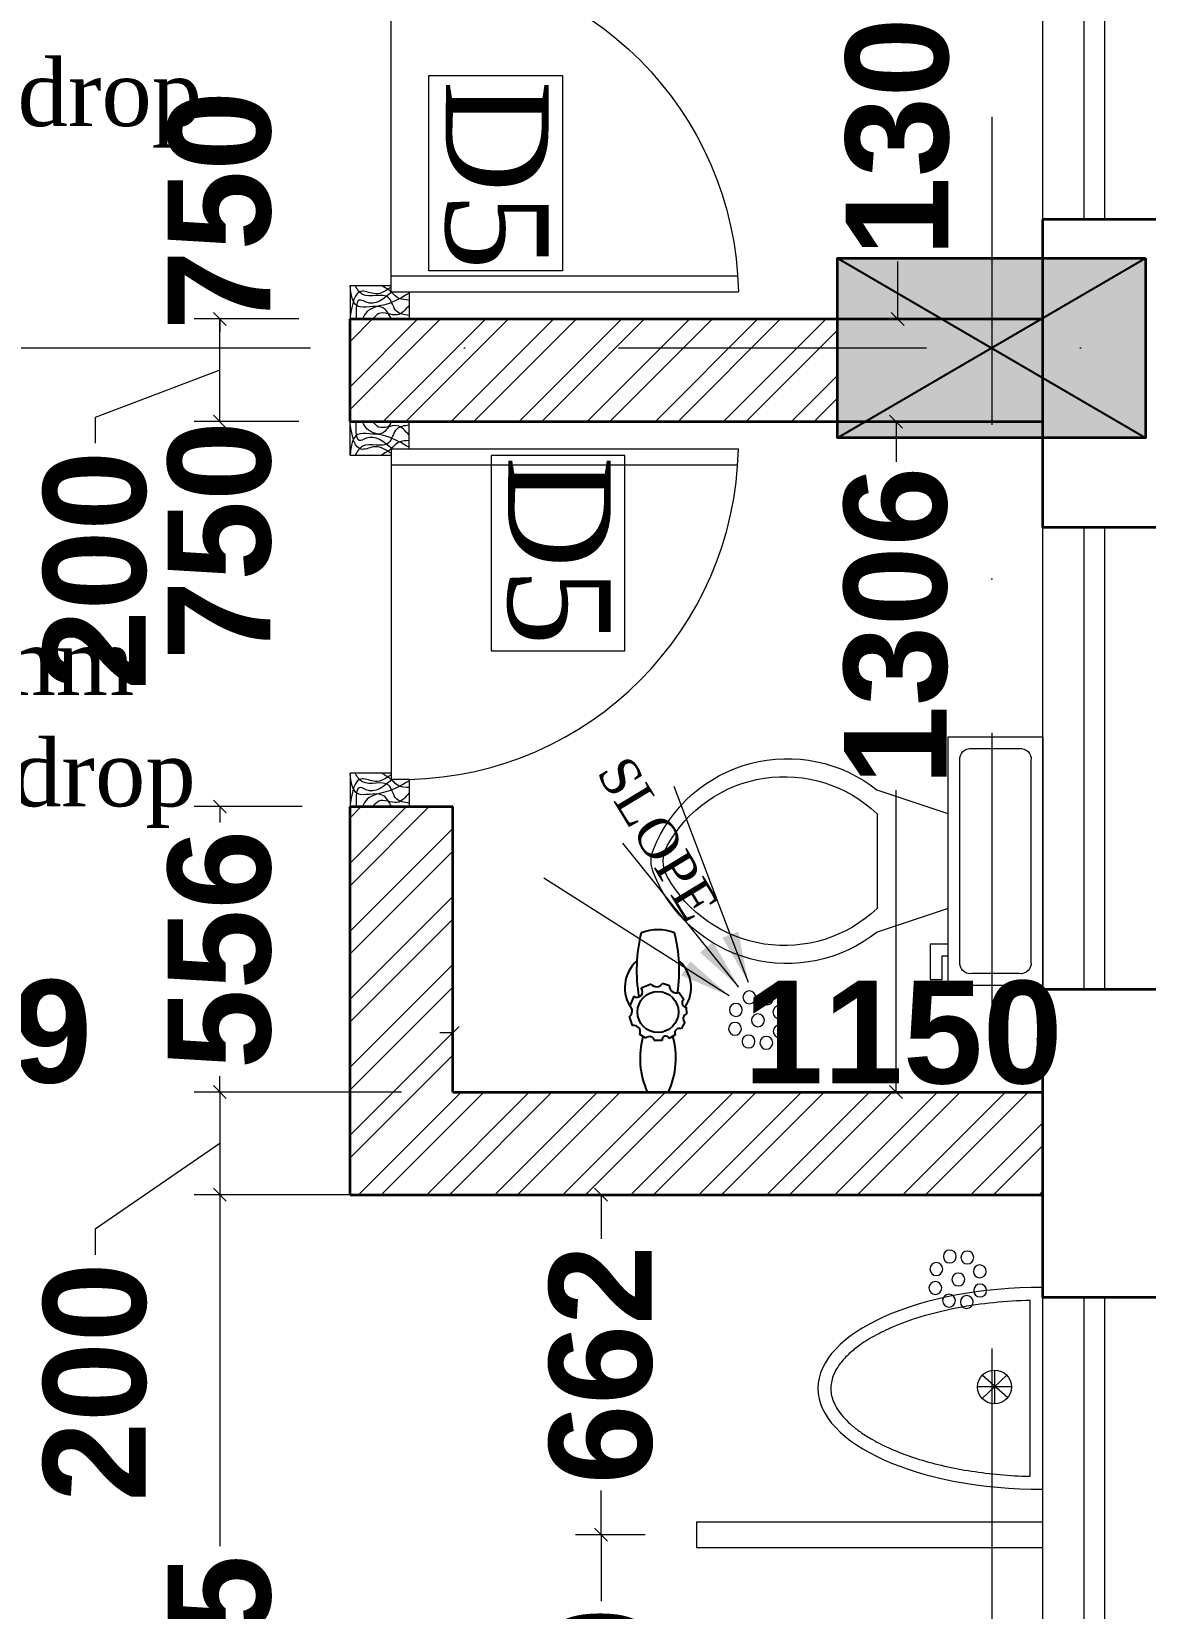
# Model space of a CAD drawing. Header units: millimetres. Extents: x -3092155 to 4513934, y -12317808 to 1850003.
# Drawn here: x -378206 to -376035, y -5679607 to -5676535 of the extents above; entities that cross this region are included whole.
import ezdxf

# ---------------------------------------------------------------- set-up
doc = ezdxf.new("R2010")
doc.units = ezdxf.units.MM
doc.header["$LTSCALE"] = 2
doc.header["$MEASUREMENT"] = 0
doc.header["$PDMODE"] = 34
doc.header["$PDSIZE"] = 500
doc.linetypes.add('DASHDOT', pattern=[1, 0.5, -0.25, 0, -0.25])
for name, color, linetype, lineweight in [('AREA AA', 162, 'Continuous', 20), ('coloumn', 10, 'Continuous', 35), ('D DIM', 250, 'Continuous', 9), ('D5', 10, 'Continuous', 5), ('DOOR', 27, 'Continuous', 5), ('FIXTURE', 252, 'Continuous', 0), ('glass', 5, 'Continuous', 15), ('GRID', 251, 'DASHDOT', 5), ('hatch toilet', 42, 'Continuous', 9), ('SILL', 74, 'Continuous', 9), ('tap', 97, 'Continuous', 25), ('taxe', 7, 'Continuous', 9), ('toi.dim.', 214, 'Continuous', 9), ('WAll', 250, 'Continuous', 35)]:
    doc.layers.add(name, color=color, linetype=linetype, lineweight=lineweight)
doc.layers.add('partation wall', color=7, linetype='Continuous', lineweight=20, true_color=0x525023)
doc.styles.add('INNER DIM', font='ARIALNB.TTF', dxfattribs={"height": 250})
doc.styles.add('int dim', font='arialbd.ttf', dxfattribs={"height": 200})
doc.styles.get("Standard").update_dxf_attribs({"font": 'times.ttf', "height": 500})
doc.dimstyles.new('INNER DIM', dxfattribs={"dimscale": 0, "dimtxt": 250, "dimasz": 100, "dimexe": 50, "dimexo": 50, "dimgap": 50, "dimtad": 0, "dimdec": 0, "dimzin": 0, "dimdsep": 46, "dimtxsty": 'INNER DIM', "dimblk": 'ARCHTICK', "dimcen": 100, "dimdle": 50, "dimclrd": 256, "dimclre": 256, "dimclrt": 256, "dimadec": 0, "dimazin": 0, "dimtfac": 1, "dimtdec": 0, "dimtix": 1, "dimtmove": 2, "dimatfit": 3, "dimfxl": 50, "dimfxlon": 1, "dimtolj": 1, "dimtzin": 0, "dimlwd": -1, "dimlwe": -1, "dimarcsym": 1})
doc.dimstyles.new('toilet detail', dxfattribs={"dimtxt": 150, "dimasz": 25, "dimexe": 50, "dimexo": 100, "dimgap": 25, "dimtad": 0, "dimdec": 0, "dimzin": 3, "dimdsep": 46, "dimtxsty": 'int dim', "dimblk": 'OBLIQUE', "dimcen": 90, "dimclrd": 214, "dimclre": 214, "dimclrt": 256, "dimadec": 0, "dimazin": 0, "dimtfac": 1, "dimtdec": 0, "dimtofl": 0, "dimtmove": 1, "dimatfit": 3, "dimfxl": 1, "dimfrac": 1, "dimtolj": 1, "dimtzin": 0, "dimlwd": -1, "dimlwe": -1, "dimarcsym": 1})
pattern_1 = [(45, (99708.4986089468, 251064.3812223776), (-66.29126073623883, 66.29126073623884), []), (45, (99752.6927826968, 251064.3812223776), (-66.29126073623883, 66.29126073623884), [])]

# ---------------------------------------------------------------- blocks, each defined once
blk = doc.blocks.new('_ArchTick')
at = {"color": 0, "linetype": 'ByBlock', "const_width": 0.15}
blk.add_lwpolyline([(-0.5, -0.5), (0.5, 0.5)], dxfattribs=at)
blk = doc.blocks.new('*D730')
at = {"layer": 'D DIM', "ltscale": 100, "transparency": 16777216}
for p, q in [((-438689.0668657003, 360.6453613601625), (-438689.0668657003, 460.6453613601625)), ((998.7644366729072, 360.6453613601623), (998.7644366729072, 460.6453613601623)), ((1048.764436672907, 410.6453613601623), (-438739.0668657003, 410.6453613601623))]:
    blk.add_line(p, q, dxfattribs=at)
at = {"layer": 'Defpoints', "color": 0, "lineweight": 50, "ltscale": 100, "transparency": 16777216}
for p in [(-438689.0668657003, 410.6453613601623), (998.7644366729072, -0.0061451550573111), (-438689.0668657006, -5723126.232655427)]:
    blk.add_point(p, dxfattribs=at)
at = {"layer": 'D DIM', "ltscale": 100, "transparency": 16777216, "xscale": 100, "yscale": 100, "zscale": 100, "rotation": 180}
blk.add_blockref('_ArchTick', (-438689.0668657003, 410.6453613601623), dxfattribs=at)
at = {"layer": 'D DIM', "ltscale": 100, "transparency": 16777216, "xscale": 100, "yscale": 100, "zscale": 100}
blk.add_blockref('_ArchTick', (998.7644366729072, 410.6453613601623), dxfattribs=at)
at = {"layer": 'D DIM', "ltscale": 100, "transparency": 16777216, "insert": (1326.455259555951, 835.181085795164), "char_height": 250, "attachment_point": 5, "style": 'INNER DIM'}
blk.add_mtext('\\A1;439688', dxfattribs=at)
blk = doc.blocks.new('F.F')
at = {"layer": 'coloumn', "ltscale": 100}
blk.add_hatch(color=256, dxfattribs=at).paths.add_polyline_path([(-148655.3253942817, -5830306.199521942), (-148655.3253942817, -5830656.199521942), (-149255.3253942816, -5830656.199521942), (-149255.3253942816, -5830306.199521942)])
at = {"layer": 'coloumn', "lineweight": 25, "ltscale": 100}
for p, q in [((-149255.3253942816, -5830656.199521942), (-148655.3253942817, -5830306.199521942)), ((-149255.3253942816, -5830306.199521942), (-148655.3253942817, -5830656.199521942))]:
    blk.add_line(p, q, dxfattribs=at)
at = {"layer": 'coloumn', "ltscale": 100}
blk.add_lwpolyline([(-148655.3253942817, -5830306.199521942), (-148655.3253942817, -5830656.199521942), (-149255.3253942816, -5830656.199521942), (-149255.3253942816, -5830306.199521942)], close=True, dxfattribs=at)
blk = doc.blocks.new('14')
at = {"layer": 'FIXTURE', "ltscale": 15000}
for centre in [(-56.98899096832612, 27.93758214637637), (-38.20844072954995, 36.0154674127698), (-20.2151071971748, 27.0380796417594), (-64.68213853077668, 9.495943598449239), (-38.12322247237899, 9.495943598449236), (-12.13889834866859, 9.495943598449236), (-56.95706919417716, -7.848507821559906), (-38.20844072954996, -15.28902206820631), (-18.61901848972775, -8.359989639371632)]:
    blk.add_circle(centre, 6.965944811660197, dxfattribs=at)
blk = doc.blocks.new('Toilet - top')
for p, q in [((9.750000020786107, -4.499999875283331), (9.750000020786107, -1.499999958427777)), ((-4.874999573884722, -6.374999823318057), (-3.374999615456943, -6.374999823318057)), ((-4.874999573884722, -7.124999802531942), (-4.874999573884722, -6.374999823318057)), ((-3.374999615456943, -6.374999823318057), (-3.374999615456943, -5.999999833711112)), ((-2.624999636243054, -5.999999833711112), (-2.624999636243054, -7.124999802531942)), ((-0.3749996986013899, -5.999999833711112), (-1.874999657029167, -10.49999970899444)), ((5.625000135109722, -5.999999833711112), (7.125000093537498, -10.49999970899444)), ((-2.624999636243054, -7.124999802531942), (-4.874999573884722, -7.124999802531942)), ((5.625000135109722, -10.49999970899444), (-0.3749996986013899, -10.49999970899444))]:
    blk.add_line(p, q)
blk.add_lwpolyline([(10.5, -5.999999833711112), (10.5, 0), (-5.249999563491668, 0), (-5.249999563491668, -5.999999833711112)], close=True)
for points in [[(9.00000004157222, -0.7499999792138891), (-3.74999960506389, -0.7499999792138891)], [(-4.499999584277778, -1.499999958427777), (-4.499999584277778, -4.499999875283331)], [(-3.74999960506389, -5.249999854497221), (9.00000004157222, -5.249999854497221)]]:
    blk.add_lwpolyline(points)
for centre, radius, start, end in [((-3.843749602465627, -1.406249961026039), 0.6629126066274994, 81.86989999999999, 188.1301), ((9.093750038973957, -1.406249961026039), 0.6629126066274994, 351.8699, 98.13009999999998), ((-3.843749602465627, -4.593749872685068), 0.6629126066274994, 171.869898, 278.1301), ((9.093750038973957, -4.593749872685068), 0.6629126066274994, 261.8699, 8.130099999999992), ((5.264671971487866, -16.1853708193428), 9.126764785180747, 141.4691096810948, 248.2605552621038), ((5.774968316447487, -16.3630565146643), 8.496884113945722, 136.3677254423718, 240.9979693939525), ((-0.0146246611728551, -16.18535307943234), 9.126775425236774, 291.7392742039648, 38.53070636800451), ((-0.5249176984752985, -16.36303902073235), 8.496889430624533, 299.0017969815357, 43.63209216694732), ((2.625015013218892, -22.04524776254743), 2, 240.9979693939525, 299.0017969815356), ((2.625015773947752, -22.80526443344873), 2, 248.2605552621038, 291.7392742039647)]:
    blk.add_arc(centre, radius, start, end)
blk = doc.blocks.new('uri')
at = {"layer": 'FIXTURE', "ltscale": 100}
for p, q in [((1256512.1307927, -5187048.670860922), (1256512.1307927, -5186705.829088659)), ((1256537.1307927, -5187074), (1256537.1307927, -5186680.5)), ((1256466.924981308, -5186851.771267757), (1256419.075018691, -5186897.228732243)), ((1256419.371995392, -5186851.462695507), (1256468.819999245, -5186895.050611645)), ((1256443, -5186841.5), (1256443, -5186907.5)), ((1256476, -5186874.5), (1256410, -5186874.5))]:
    blk.add_line(p, q, dxfattribs=at)
blk.add_circle((1256443, -5186874.5), 33, dxfattribs=at)
blk.add_ellipse((1256537.1307927, -5186877.25), major_axis=(438.1307926999871, 0), ratio=0.4490668158417386, start_param=1.570796326794896, end_param=4.712388980384689, dxfattribs=at)
blk.add_open_spline([(1256512.1307927, -5186705.829088659), (1256509.462153101, -5186705.899346447), (1256506.795076935, -5186705.980872679), (1256479.975900858, -5186706.914725764), (1256455.991932373, -5186708.681622096), (1256409.102708646, -5186714.005878061), (1256386.198023041, -5186717.563336078), (1256342.181324756, -5186726.341856135), (1256321.069873163, -5186731.563185358), (1256281.31122138, -5186743.471866334), (1256262.664729696, -5186750.159842574), (1256232.260891801, -5186763.09801419), (1256219.894129505, -5186769.112861536), (1256197.266261198, -5186781.679519107), (1256187.006121485, -5186788.231664661), (1256170.375013156, -5186800.477788843), (1256163.638129791, -5186806.12196245), (1256151.798513819, -5186817.463990069), (1256146.696875699, -5186823.160748863), (1256138.854606354, -5186833.473922943), (1256135.858309531, -5186838.1068847), (1256130.920994688, -5186847.224871634), (1256128.979053686, -5186851.708605828), (1256126.054501476, -5186860.516795905), (1256125.06976132, -5186864.841208931), (1256123.972146006, -5186873.405928587), (1256123.857725476, -5186877.648505372), (1256124.485584546, -5186886.179589845), (1256125.228819802, -5186890.470789989), (1256127.64288249, -5186899.199593076), (1256129.31593739, -5186903.637769016), (1256133.691382044, -5186912.675002077), (1256136.395070397, -5186917.272925477), (1256142.904475662, -5186926.57059756), (1256146.710279436, -5186931.269125482), (1256155.447312883, -5186940.676396798), (1256160.378143055, -5186945.384476802), (1256171.346839866, -5186954.716451919), (1256177.384308736, -5186959.340124576), (1256190.519562772, -5186968.418661296), (1256197.617081094, -5186972.873509474), (1256216.507194617, -5186983.653492039), (1256228.90347408, -5186989.831669117), (1256255.640543949, -5187001.46181963), (1256269.980843563, -5187006.914166129), (1256300.309873899, -5187016.946060051), (1256316.2983538, -5187021.525842434), (1256349.602049261, -5187029.700617626), (1256366.917082601, -5187033.29573578), (1256402.532542011, -5187039.418544433), (1256420.83279631, -5187041.94629586), (1256458.062845089, -5187045.878456199), (1256476.992462889, -5187047.282891889), (1256501.404067447, -5187048.342714779), (1256506.764269349, -5187048.529536768), (1256512.1307927, -5187048.670860922)], degree=3, knots=[1.629393126829684, 1.629393126829684, 1.629393126829684, 1.629393126829684, 1.648180838332605, 1.648180838332605, 1.818462084621, 1.818462084621, 1.988743330909393, 1.988743330909393, 2.159024577197786, 2.159024577197786, 2.329305823486181, 2.329305823486181, 2.461628538329683, 2.461628538329683, 2.593951253173184, 2.593951253173184, 2.703241405611338, 2.703241405611338, 2.812531558049494, 2.812531558049494, 2.903056276689524, 2.903056276689524, 2.993580995329555, 2.993580995329555, 3.084105713969587, 3.084105713969587, 3.174630432609618, 3.174630432609618, 3.26515515124965, 3.26515515124965, 3.355679869889681, 3.355679869889681, 3.446204588529713, 3.446204588529713, 3.536729307169743, 3.536729307169743, 3.627254025809773, 3.627254025809773, 3.717778744449806, 3.717778744449806, 3.808303463089838, 3.808303463089838, 3.942921364457892, 3.942921364457892, 4.077539265825948, 4.077539265825948, 4.212157167194007, 4.212157167194007, 4.34677506856206, 4.34677506856206, 4.481392969930118, 4.481392969930118, 4.616010871298175, 4.616010871298175, 4.653792164885234, 4.653792164885234, 4.653792164885234, 4.653792164885234], dxfattribs=at)
blk = doc.blocks.new('_Oblique')
at = {"color": 0, "linetype": 'ByBlock', "lineweight": -2}
blk.add_line((-0.5, -0.5), (0.5, 0.5), dxfattribs=at)
blk = doc.blocks.new('*D1107')
at = {"layer": 'Defpoints', "color": 0, "lineweight": 50, "ltscale": 100, "transparency": 16777216}
for p in [(-1459065.277486599, -5390764.478164479), (-1458811.627130239, -5390764.478164479), (-1458368.519192472, -5393589.476752537)]:
    blk.add_point(p, dxfattribs=at)
at = {"layer": 'toi.dim.', "color": 214, "ltscale": 100, "transparency": 16777216}
for p, q in [((-1458911.627130238, -5390764.478164479), (-1459115.2774866, -5390764.478164479)), ((-1459065.277486599, -5390764.478164479), (-1459065.277486599, -5391449.392516011)), ((-1459065.277486599, -5393589.476752537), (-1459065.277486599, -5392105.531670172)), ((-1458468.519192472, -5393589.476752537), (-1459115.2774866, -5393589.476752537))]:
    blk.add_line(p, q, dxfattribs=at)
at = {"layer": 'toi.dim.', "color": 214, "ltscale": 100, "transparency": 16777216, "xscale": 25, "yscale": 25, "zscale": 25}
for p, rotation in [((-1459065.277486599, -5390764.478164479), 90), ((-1459065.277486599, -5393589.476752537), 270)]:
    blk.add_blockref('_Oblique', p, dxfattribs=dict(at, rotation=rotation))
at = {"layer": 'toi.dim.', "ltscale": 100, "transparency": 16777216, "insert": (-1459065.277486599, -5391777.462093092), "char_height": 200, "attachment_point": 5, "rotation": 90, "style": 'int dim'}
blk.add_mtext('\\A1;2825', dxfattribs=at)
blk = doc.blocks.new('*D1108')
at = {"layer": 'Defpoints', "color": 0, "lineweight": 50, "ltscale": 100, "transparency": 16777216}
for p in [(-1459065.277486599, -5390008.198040081), (-1458805.087592985, -5390008.198040081), (-1458611.627130239, -5390564.478164479)]:
    blk.add_point(p, dxfattribs=at)
at = {"layer": 'toi.dim.', "color": 214, "ltscale": 100, "transparency": 16777216}
for p, q in [((-1458905.087592984, -5390008.198040081), (-1459115.2774866, -5390008.198040081)), ((-1459065.277486599, -5390008.198040081), (-1459065.277486599, -5390039.441785772)), ((-1459065.277486599, -5390564.478164479), (-1459065.277486599, -5390533.234418787)), ((-1458711.627130239, -5390564.478164479), (-1459115.2774866, -5390564.478164479))]:
    blk.add_line(p, q, dxfattribs=at)
at = {"layer": 'toi.dim.', "color": 214, "ltscale": 100, "transparency": 16777216, "xscale": 25, "yscale": 25, "zscale": 25}
for p, rotation in [((-1459065.277486599, -5390008.198040081), 90), ((-1459065.277486599, -5390564.478164479), 270)]:
    blk.add_blockref('_Oblique', p, dxfattribs=dict(at, rotation=rotation))
at = {"layer": 'toi.dim.', "ltscale": 100, "transparency": 16777216, "insert": (-1459065.277486599, -5390286.338102278), "char_height": 200, "attachment_point": 5, "rotation": 90, "style": 'int dim'}
blk.add_mtext('\\A1;556', dxfattribs=at)
blk = doc.blocks.new('*D1109')
at = {"layer": 'Defpoints', "color": 0, "lineweight": 50, "ltscale": 100, "transparency": 16777216}
for p in [(-1459065.277486599, -5389258.228051621), (-1458811.627130239, -5389258.228051621), (-1458805.087592985, -5390008.198040081)]:
    blk.add_point(p, dxfattribs=at)
at = {"layer": 'toi.dim.', "color": 214, "ltscale": 100, "transparency": 16777216}
for p, q in [((-1459065.277486599, -5389258.228051621), (-1459065.277486599, -5389233.228051621)), ((-1458911.627130238, -5389258.228051621), (-1459115.2774866, -5389258.228051621)), ((-1458905.087592984, -5390008.198040081), (-1459115.2774866, -5390008.198040081)), ((-1459065.277486599, -5390008.198040081), (-1459065.277486599, -5390033.19804008))]:
    blk.add_line(p, q, dxfattribs=at)
at = {"layer": 'toi.dim.', "color": 214, "ltscale": 100, "transparency": 16777216, "xscale": 25, "yscale": 25, "zscale": 25}
for p, rotation in [((-1459065.277486599, -5389258.228051621), 270), ((-1459065.277486599, -5390008.198040081), 90)]:
    blk.add_blockref('_Oblique', p, dxfattribs=dict(at, rotation=rotation))
at = {"layer": 'toi.dim.', "ltscale": 100, "transparency": 16777216, "insert": (-1459065.277486599, -5389490.21230867), "char_height": 200, "attachment_point": 5, "rotation": 90, "style": 'int dim'}
blk.add_mtext('\\A1;750', dxfattribs=at)
blk = doc.blocks.new('*D1110')
at = {"layer": 'Defpoints', "color": 0, "lineweight": 50, "ltscale": 100, "transparency": 16777216}
for p in [(-1459065.277486599, -5389058.228051623), (-1458811.627130239, -5389058.228051623), (-1458811.627130239, -5389258.228051621)]:
    blk.add_point(p, dxfattribs=at)
at = {"layer": 'toi.dim.', "color": 214, "ltscale": 100, "transparency": 16777216}
for p, q in [((-1458911.627130238, -5389058.228051623), (-1459115.2774866, -5389058.228051623)), ((-1459065.277486599, -5389258.228051621), (-1459065.277486599, -5389058.228051623)), ((-1459065.277486599, -5389158.228051621), (-1459308.230021695, -5389250.372722727)), ((-1459308.230021695, -5389250.372722727), (-1459308.230021695, -5389300.372722728)), ((-1458911.627130238, -5389258.228051621), (-1459115.2774866, -5389258.228051621))]:
    blk.add_line(p, q, dxfattribs=at)
at = {"layer": 'toi.dim.', "color": 214, "ltscale": 100, "transparency": 16777216, "xscale": 25, "yscale": 25, "zscale": 25}
for p, rotation in [((-1459065.277486599, -5389058.228051623), 90), ((-1459065.277486599, -5389258.228051621), 270)]:
    blk.add_blockref('_Oblique', p, dxfattribs=dict(at, rotation=rotation))
at = {"layer": 'toi.dim.', "ltscale": 100, "transparency": 16777216, "insert": (-1459308.230021694, -5389548.087593123), "char_height": 200, "attachment_point": 5, "rotation": 90, "style": 'int dim'}
blk.add_mtext('\\A1;200', dxfattribs=at)
blk = doc.blocks.new('*D1111')
at = {"layer": 'Defpoints', "color": 0, "lineweight": 50, "ltscale": 100, "transparency": 16777216}
for p in [(-1459065.277486599, -5388308.228051625), (-1458711.627130239, -5388308.228051625), (-1458811.627130239, -5389058.228051623)]:
    blk.add_point(p, dxfattribs=at)
at = {"layer": 'toi.dim.', "color": 214, "ltscale": 100, "transparency": 16777216}
for p, q in [((-1459065.277486599, -5388308.228051625), (-1459065.277486599, -5388283.228051625)), ((-1458811.627130239, -5388308.228051625), (-1459115.2774866, -5388308.228051625)), ((-1458911.627130238, -5389058.228051623), (-1459115.2774866, -5389058.228051623)), ((-1459065.277486599, -5389058.228051623), (-1459065.277486599, -5389083.228051621))]:
    blk.add_line(p, q, dxfattribs=at)
at = {"layer": 'toi.dim.', "color": 214, "ltscale": 100, "transparency": 16777216, "xscale": 25, "yscale": 25, "zscale": 25}
for p, rotation in [((-1459065.277486599, -5388308.228051625), 270), ((-1459065.277486599, -5389058.228051623), 90)]:
    blk.add_blockref('_Oblique', p, dxfattribs=dict(at, rotation=rotation))
at = {"layer": 'toi.dim.', "ltscale": 100, "transparency": 16777216, "insert": (-1459065.277486599, -5388846.875270631), "char_height": 200, "attachment_point": 5, "rotation": 90, "style": 'int dim'}
blk.add_mtext('\\A1;750', dxfattribs=at)
blk = doc.blocks.new('*D1117')
at = {"layer": 'Defpoints', "color": 0, "lineweight": 50, "ltscale": 100, "transparency": 16777216}
for p in [(-1458136.627130242, -5390764.478164479), (-1458322.452764606, -5391426.928164477), (-1458136.627130242, -5391426.928164477)]:
    blk.add_point(p, dxfattribs=at)
at = {"layer": 'toi.dim.', "color": 214, "ltscale": 100, "transparency": 16777216}
for p, q in [((-1458236.627130242, -5390764.478164479), (-1458372.452764606, -5390764.478164479)), ((-1458322.452764606, -5390764.478164479), (-1458322.452764606, -5390850.580381393)), ((-1458322.452764606, -5391426.928164477), (-1458322.452764606, -5391340.825947561)), ((-1458236.627130241, -5391426.928164477), (-1458372.452764606, -5391426.928164477))]:
    blk.add_line(p, q, dxfattribs=at)
at = {"layer": 'toi.dim.', "color": 214, "ltscale": 100, "transparency": 16777216, "xscale": 25, "yscale": 25, "zscale": 25}
for p, rotation in [((-1458322.452764606, -5390764.478164479), 90), ((-1458322.452764606, -5391426.928164477), 270)]:
    blk.add_blockref('_Oblique', p, dxfattribs=dict(at, rotation=rotation))
at = {"layer": 'toi.dim.', "ltscale": 100, "transparency": 16777216, "insert": (-1458322.452764605, -5391095.703164478), "char_height": 200, "attachment_point": 5, "rotation": 90, "style": 'int dim'}
blk.add_mtext('\\A1;662', dxfattribs=at)
blk = doc.blocks.new('*D1118')
at = {"layer": 'Defpoints', "color": 0, "lineweight": 50, "ltscale": 100, "transparency": 16777216}
for p in [(-1458136.627130242, -5391426.928164477), (-1458322.452764606, -5392176.928164477), (-1458136.627130241, -5392176.928164477)]:
    blk.add_point(p, dxfattribs=at)
at = {"layer": 'toi.dim.', "color": 214, "ltscale": 100, "transparency": 16777216}
for p, q in [((-1458236.627130241, -5391426.928164477), (-1458372.452764606, -5391426.928164477)), ((-1458322.452764606, -5391426.928164477), (-1458322.452764606, -5391556.668955745)), ((-1458322.452764606, -5392176.928164477), (-1458322.452764606, -5392047.187373208)), ((-1458236.627130241, -5392176.928164477), (-1458372.452764606, -5392176.928164477))]:
    blk.add_line(p, q, dxfattribs=at)
at = {"layer": 'toi.dim.', "color": 214, "ltscale": 100, "transparency": 16777216, "xscale": 25, "yscale": 25, "zscale": 25}
for p, rotation in [((-1458322.452764606, -5391426.928164477), 90), ((-1458322.452764606, -5392176.928164477), 270)]:
    blk.add_blockref('_Oblique', p, dxfattribs=dict(at, rotation=rotation))
at = {"layer": 'toi.dim.', "ltscale": 100, "transparency": 16777216, "insert": (-1458322.452764605, -5391801.928164477), "char_height": 200, "attachment_point": 5, "rotation": 90, "style": 'int dim'}
blk.add_mtext('\\A1;750', dxfattribs=at)
blk = doc.blocks.new('A$C3DC14F32')
at = {"layer": 'DOOR', "ltscale": 100}
for p, q in [((52.99949478264897, 114.9996921028942), (52.99949478264899, 756.7428243851377)), ((83.99949478264897, 79.99969210289419), (83.99949478264898, 755.4110343496443)), ((-0.0005052173510194, -0.000307897105813), (-0.0005052173510194, 114.9996921028942)), ((52.99949478264897, 114.9996921028942), (-0.0005052173510194, 114.9996921028942)), ((52.99949478264897, 79.99969210289419), (52.99949478264897, 114.9996921028942)), ((696.999494782649, 114.9996921028942), (696.999494782649, 79.99969210289419)), ((696.999494782649, 114.9996921028942), (749.999494782649, 114.9996921028942)), ((749.999494782649, 114.9996921028942), (749.999494782649, -0.000307897105813)), ((52.99949478264897, 79.99969210289419), (696.999494782649, 79.99969210289419)), ((64.99949478264897, -0.0003078980371356), (64.99949478264897, 79.99969210289419)), ((684.9994947826488, 79.99969210289419), (684.9994947826488, -0.0003078980371356)), ((64.99949478264897, -0.0003078980371356), (-0.0005052173510194, -0.000307897105813)), ((684.9994947826488, -0.0003078980371356), (749.9994947826491, -0.0003078980371356))]:
    blk.add_line(p, q, dxfattribs=at)
blk.add_arc((40.31417776597399, 100.008927482144), 656.8563987731303, 1.307716759455737, 88.89342584686472, dxfattribs=at)
for points in [[(49.99949478264897, 114.9996921028942), (28.5, 70), (14.5, 33.5), (-0.0005052173510194, 24)], [(26.49949478264898, 114.9996921028942), (8, 91.5), (10.5, 56), (-0.0005052173510194, 44.5)], [(7.000000000465661, 114.9996921028942), (15, 90.5), (41.5, 75), (48, 24.5), (64.99949478264897, 10)], [(37.00000000046565, 114.9996921028942), (40, 96), (56, 76), (64.99949478264897, 61)], [(742.9989895648323, 114.9996921028942), (734.998989565298, 90.5), (708.4989895652977, 75), (701.998989565298, 24.5), (684.9994947826488, 10)], [(712.9989895648323, 114.9996921028942), (709.998989565298, 96), (693.9989895652977, 76), (684.9994947826488, 61)], [(699.999494782649, 114.9996921028942), (721.4989895652977, 70), (735.498989565298, 33.5), (749.999494782649, 24)], [(723.499494782649, 114.9996921028942), (741.9989895652977, 91.5), (739.498989565298, 56), (749.999494782649, 44.5)], [(52.99949478264897, 82), (32.5, 31.5), (37, 21), (-0.0005052173510194, 12)], [(-0.0005052173510194, 81), (22.5, 62.5), (25, 15), (64.99949478264897, -0.0003078980371356)], [(62, 79.99969210289419), (49, 49), (54, 23.5), (4, -0.000307897105813)], [(749.999494782649, 81), (727.4989895652978, 62.5), (724.9989895652977, 15), (684.9994947826488, -0.0003078980371356)], [(687.9989895652977, 79.99969210289419), (700.9989895652977, 49), (695.9989895652977, 23.5), (745.9989895652977, -0.000307897105813)], [(696.999494782649, 82), (717.4989895652977, 31.5), (712.9989895652977, 21), (749.999494782649, 12)]]:
    blk.add_spline(points, degree=3, dxfattribs=at)
blk = doc.blocks.new('ryr')
at = {"layer": 'tap', "ltscale": 100}
for p, q in [((1982569.018644572, -4956357.754817451), (1982576.059878631, -4956352.883035951)), ((1982583.737675077, -4956350.44548549), (1982590.202268639, -4956350.139865152)), ((1982598.167661398, -4956351.876693387), (1982604.579008114, -4956355.304493397)), ((1982610.690104417, -4956361.283024868), (1982614.049456018, -4956367.114631121)), ((1982562.6397905, -4956366.830942098), (1982560.619417549, -4956373.748985207)), ((1982616.002023037, -4956374.114746697), (1982616.037314679, -4956381.777848398)), ((1982666.278792854, -4956367.768315107), (1982666.287072216, -4956388.375991837)), ((1982561.079463562, -4956384.703346794), (1982565.096674409, -4956394.370811427)), ((1982613.723516514, -4956389.770130052), (1982610.08629866, -4956395.641961147)), ((1982572.831709136, -4956401.424545053), (1982582.244357445, -4956405.415036406)), ((1982601.526662083, -4956402.744159232), (1982592.781080879, -4956405.710433228))]:
    blk.add_line(p, q, dxfattribs=at)
blk.add_circle((1982588.283364309, -4956378.074034302), 20, dxfattribs=at)
for centre, radius, start, end in [((1982564.445824714, -4956380.45154472), 34.64069505713051, 56.55277587514192, 138.7143302402152), ((1982556.196415525, -4956378.074034302), 48.00995838109209, 160.1952473060995, 199.8047526939004), ((1982547.685375614, -4956509.021082662), 151.7093994229934, 81.76230417884105, 103.9834318662461), ((1982563.234411473, -4956360.46920614), 6.389464648687468, 264.6601720458993, 25.13943216500143), ((1982579.446505095, -4956350.239695132), 4.296101661263567, 217.9728670969993, 357.2543869593875), ((1982594.646703805, -4956348.890665844), 4.616654942065941, 195.6991030066236, 319.6996369507292), ((1982608.779900129, -4956357.123019014), 4.577611728740137, 156.5926791675466, 294.6637864751611), ((1982633.110303181, -4956440.782698616), 80.1950678442886, 65.5624695641667, 105.3326518006847), ((1982556.944758322, -4956379.390149402), 6.732447841380619, 307.8898860605086, 56.91974426233791), ((1982615.41065981, -4956370.507321732), 3.655574557478431, 111.8614756836552, 279.3096630897456), ((1982568.619799926, -4956398.275333967), 5.259059769223807, 323.2148265677761, 132.0605413497072), ((1982633.110303181, -4956315.365369986), 80.1950678442886, 254.6673482038987, 294.4375304516508), ((1982616.778405089, -4956386.323464932), 4.605631841286484, 99.25969699666588, 228.4484114278765), ((1982547.685375614, -4956247.126985941), 151.7093994229934, 256.0165681337539, 279.8379305379639), ((1982564.443915571, -4956375.699608197), 34.64069505713051, 221.3317081846367, 306.2699323172791), ((1982587.381802387, -4956410.234905004), 7.044464055513258, 39.96174969293975, 136.8267596166059), ((1982588.283364309, -4956378.074034302), 28, 279.2436243042187, 279.2438643274891), ((1982607.803097933, -4956401.599361283), 6.379985056878329, 69.03030871157539, 190.3369005336596)]:
    blk.add_arc(centre, radius, start, end, dxfattribs=at)
blk = doc.blocks.new('*D1121')
at = {"layer": 'Defpoints', "color": 0, "lineweight": 50, "ltscale": 100, "transparency": 16777216}
for p in [(-1458611.627130238, -5390564.478164479), (-1459065.277486599, -5390764.478164479), (-1458611.627130238, -5390764.478164479)]:
    blk.add_point(p, dxfattribs=at)
at = {"layer": 'toi.dim.', "color": 214, "ltscale": 100, "transparency": 16777216}
for p, q in [((-1458711.627130238, -5390564.478164479), (-1459115.2774866, -5390564.478164479)), ((-1459065.277486599, -5390564.478164479), (-1459065.277486599, -5390764.478164479)), ((-1459065.277486599, -5390664.478164479), (-1459308.230021694, -5390831.746910795)), ((-1458711.627130238, -5390764.478164479), (-1459115.2774866, -5390764.478164479)), ((-1459308.230021694, -5390831.746910795), (-1459308.230021694, -5390881.746910795))]:
    blk.add_line(p, q, dxfattribs=at)
at = {"layer": 'toi.dim.', "color": 214, "ltscale": 100, "transparency": 16777216, "xscale": 25, "yscale": 25, "zscale": 25}
for p, rotation in [((-1459065.277486599, -5390564.478164479), 90), ((-1459065.277486599, -5390764.478164479), 270)]:
    blk.add_blockref('_Oblique', p, dxfattribs=dict(at, rotation=rotation))
at = {"layer": 'toi.dim.', "ltscale": 100, "transparency": 16777216, "insert": (-1459308.230021693, -5391129.46178119), "char_height": 200, "attachment_point": 5, "rotation": 90, "style": 'int dim'}
blk.add_mtext('\\A1;200', dxfattribs=at)
blk = doc.blocks.new('*D1155')
at = {"layer": 'Defpoints', "color": 0, "lineweight": 50, "ltscale": 100, "transparency": 16777216}
for p in [(-1460461.628547853, -5390189.477368872), (-1459553.369872994, -5390189.477368872), (-1459711.627130243, -5390708.228164476)]:
    blk.add_point(p, dxfattribs=at)
at = {"layer": 'toi.dim.', "color": 214, "ltscale": 100, "transparency": 16777216}
for p, q in [((-1460361.628547852, -5390189.477368872), (-1459503.369872994, -5390189.477368872)), ((-1459553.369872994, -5390189.477368872), (-1459553.369872994, -5390321.717009678)), ((-1459553.369872994, -5390708.228164476), (-1459553.369872994, -5390576.092316247)), ((-1459611.627130243, -5390708.228164476), (-1459503.369872994, -5390708.228164476))]:
    blk.add_line(p, q, dxfattribs=at)
at = {"layer": 'toi.dim.', "color": 214, "ltscale": 100, "transparency": 16777216, "xscale": 25, "yscale": 25, "zscale": 25}
for p, rotation in [((-1459553.369872994, -5390189.477368872), 90), ((-1459553.369872994, -5390708.228164476), 270)]:
    blk.add_blockref('_Oblique', p, dxfattribs=dict(at, rotation=rotation))
at = {"layer": 'toi.dim.', "ltscale": 100, "transparency": 16777216, "insert": (-1459547.423146761, -5390448.852766668), "char_height": 200, "attachment_point": 5, "rotation": 0.499999999999998, "style": 'int dim'}
blk.add_mtext('\\A1;519', dxfattribs=at)
blk = doc.blocks.new('*D1181')
at = {"layer": 'Defpoints', "color": 0, "lineweight": 50, "ltscale": 100, "transparency": 16777216}
for p in [(-1458611.627130239, -5390433.097828624), (-1457461.627130237, -5390433.097828624), (-1457461.627130237, -5390449.11023562)]:
    blk.add_point(p, dxfattribs=at)
at = {"layer": 'toi.dim.', "color": 214, "ltscale": 100, "transparency": 16777216}
for p, q in [((-1458611.627130239, -5390449.11023562), (-1458636.627130239, -5390449.11023562)), ((-1457461.627130237, -5390449.11023562), (-1457436.627130237, -5390449.11023562)), ((-1458611.627130239, -5390533.097828623), (-1458611.627130239, -5390499.110235618)), ((-1457461.627130237, -5390533.097828623), (-1457461.627130237, -5390499.110235618))]:
    blk.add_line(p, q, dxfattribs=at)
at = {"layer": 'toi.dim.', "color": 214, "ltscale": 100, "transparency": 16777216, "xscale": 25, "yscale": 25, "zscale": 25}
blk.add_blockref('_Oblique', (-1458611.627130239, -5390449.11023562), dxfattribs=at)
at = {"layer": 'toi.dim.', "color": 214, "ltscale": 100, "transparency": 16777216, "xscale": 25, "yscale": 25, "zscale": 25, "rotation": 180}
blk.add_blockref('_Oblique', (-1457461.627130237, -5390449.11023562), dxfattribs=at)
at = {"layer": 'toi.dim.', "ltscale": 100, "transparency": 16777216, "insert": (-1457733.874487676, -5390449.11023562), "char_height": 200, "attachment_point": 5, "style": 'int dim'}
blk.add_mtext('\\A1;1150', dxfattribs=at)
blk = doc.blocks.new('*D1104')
at = {"layer": 'Defpoints', "color": 0, "lineweight": 50, "ltscale": 100, "transparency": 16777216}
for p in [(-1457725.404393548, -5387751.97793877), (-1457861.627131436, -5389058.228051623), (-1457744.45113371, -5389058.228051623)]:
    blk.add_point(p, dxfattribs=at)
at = {"layer": 'toi.dim.', "color": 214, "ltscale": 100, "transparency": 16777216}
for p, q in [((-1457825.404393548, -5387751.97793877), (-1457794.45113371, -5387751.97793877)), ((-1457744.45113371, -5387751.97793877), (-1457744.45113371, -5388306.416092059)), ((-1457744.45113371, -5389058.228051623), (-1457744.45113371, -5388945.911317161)), ((-1457761.627131436, -5389058.228051623), (-1457694.45113371, -5389058.228051623))]:
    blk.add_line(p, q, dxfattribs=at)
at = {"layer": 'toi.dim.', "color": 214, "ltscale": 100, "transparency": 16777216, "xscale": 25, "yscale": 25, "zscale": 25}
for p, rotation in [((-1457744.45113371, -5387751.97793877), 90), ((-1457744.45113371, -5389058.228051623), 270)]:
    blk.add_blockref('_Oblique', p, dxfattribs=dict(at, rotation=rotation))
at = {"layer": 'toi.dim.', "ltscale": 100, "transparency": 16777216, "insert": (-1457744.451133709, -5388626.163704611), "char_height": 200, "attachment_point": 5, "rotation": 90, "style": 'int dim'}
blk.add_mtext('\\A1;1306', dxfattribs=at)
blk = doc.blocks.new('*D1105')
at = {"layer": 'Defpoints', "color": 0, "lineweight": 50, "ltscale": 100, "transparency": 16777216}
for p in [(-1457861.627131436, -5389258.228051623), (-1457861.627131436, -5390564.478164479), (-1457747.646070769, -5390564.478164479)]:
    blk.add_point(p, dxfattribs=at)
at = {"layer": 'toi.dim.', "color": 214, "ltscale": 100, "transparency": 16777216}
for p, q in [((-1457761.627131436, -5389258.228051623), (-1457697.646070769, -5389258.228051623)), ((-1457747.646070769, -5389258.228051623), (-1457747.646070769, -5389336.84897829)), ((-1457747.646070769, -5390564.478164479), (-1457747.646070769, -5389976.344203391)), ((-1457761.627131436, -5390564.478164479), (-1457697.646070769, -5390564.478164479))]:
    blk.add_line(p, q, dxfattribs=at)
at = {"layer": 'toi.dim.', "color": 214, "ltscale": 100, "transparency": 16777216, "xscale": 25, "yscale": 25, "zscale": 25}
for p, rotation in [((-1457747.646070769, -5389258.228051623), 90), ((-1457747.646070769, -5390564.478164479), 270)]:
    blk.add_blockref('_Oblique', p, dxfattribs=dict(at, rotation=rotation))
at = {"layer": 'toi.dim.', "ltscale": 100, "transparency": 16777216, "insert": (-1457747.646070769, -5389656.596590842), "char_height": 200, "attachment_point": 5, "rotation": 90, "style": 'int dim'}
blk.add_mtext('\\A1;1306', dxfattribs=at)
blk = doc.blocks.new('7u6ujuj')
at = {"layer": 'hatch toilet', "ltscale": 100}
h = blk.add_hatch(dxfattribs=at)
h.set_pattern_fill('ANSI32', color=256, scale=250, style=0)
h.set_pattern_definition(pattern_1)
h.paths.add_polyline_path([(-1457861.627131436, -5389258.228051621), (-1457861.627131436, -5389058.228051623), (-1458811.627130239, -5389058.228051623), (-1458811.627130239, -5389258.228051621)])
h = blk.add_hatch(dxfattribs=at)
h.set_pattern_fill('ANSI32', color=256, scale=250, style=0)
h.set_pattern_definition(pattern_1)
h.paths.add_polyline_path([(-1457461.627130237, -5390764.478164479), (-1457461.627130237, -5390564.478164479), (-1458611.627130239, -5390564.478164479), (-1458611.627130239, -5390008.228051621), (-1458696.633719807, -5390008.228051621), (-1458696.633719817, -5390008.229061998), (-1458811.627130239, -5390008.228051654), (-1458811.627130239, -5390764.478164479)])
at = {"layer": 'D5'}
for points in [[(-1458397.786949051, -5388583.612860223), (-1458397.786949051, -5388964.081871193), (-1458658.39421575, -5388964.081871193), (-1458658.39421575, -5388583.612860223)], [(-1458276.348564846, -5389704.537526537), (-1458276.348564846, -5389324.068515569), (-1458536.955831545, -5389324.068515569), (-1458536.955831545, -5389704.537526537)]]:
    blk.add_lwpolyline(points, close=True, dxfattribs=at)
at = {"layer": 'glass', "ltscale": 100}
for p, q in [((-1457381.627130242, -5387964.727825919), (-1457381.627130242, -5388864.72782592)), ((-1457341.627130241, -5387964.727825919), (-1457341.627130241, -5388864.72782592)), ((-1457381.627130242, -5389464.72782592), (-1457381.627130242, -5390364.72782592)), ((-1457341.627130241, -5389464.72782592), (-1457341.627130241, -5390364.72782592)), ((-1457381.627130242, -5390964.478164479), (-1457381.627130242, -5391864.478164483)), ((-1457341.627130241, -5390964.478164479), (-1457341.627130241, -5391864.478164483))]:
    blk.add_line(p, q, dxfattribs=at)
at = {"layer": 'partation wall', "ltscale": 100}
for p, q in [((-1458136.627130242, -5391401.928164477), (-1458136.627130242, -5391451.928164477)), ((-1458136.627130241, -5391401.928164477), (-1457461.627130238, -5391401.928164477)), ((-1458136.627130241, -5391451.928164477), (-1457461.627130238, -5391451.928164477))]:
    blk.add_line(p, q, dxfattribs=at)
at = {"layer": 'SILL', "ltscale": 100}
blk.add_line((-1457461.627130237, -5391864.478164479), (-1457461.627130238, -5383839.477713061), dxfattribs=at)
at = {"layer": 'WAll', "ltscale": 100}
for p, q in [((-1456661.627130238, -5388864.47816448), (-1457461.627130238, -5388864.47816448)), ((-1457461.627130237, -5389464.47816448), (-1457461.627130237, -5388864.47816448)), ((-1458811.627130239, -5389258.228051621), (-1458811.627130239, -5389058.228051623)), ((-1458811.627130239, -5389058.228051623), (-1457461.627130238, -5389058.228051625)), ((-1458811.627130239, -5389258.228051621), (-1457461.627130238, -5389258.228051625)), ((-1456661.627130238, -5389464.478164479), (-1457461.627130238, -5389464.478164479)), ((-1458811.627130239, -5390764.478164479), (-1458811.627130239, -5390008.228051621)), ((-1458811.627130239, -5390008.228051621), (-1458611.627130239, -5390008.228051621)), ((-1458611.627130239, -5390564.478164479), (-1458611.627130239, -5390008.228051621)), ((-1456661.627130238, -5390364.47816448), (-1457461.627130238, -5390364.47816448)), ((-1457461.627130237, -5390964.478164479), (-1457461.627130237, -5390364.47816448)), ((-1458611.627130239, -5390564.478164479), (-1457461.627130238, -5390564.478164479)), ((-1458811.627130239, -5390764.478164479), (-1457461.627130238, -5390764.478164479)), ((-1456661.627130238, -5390964.478164479), (-1457461.627130238, -5390964.478164479))]:
    blk.add_line(p, q, dxfattribs=at)
at = {"layer": 'DOOR', "ltscale": 100, "xscale": -1, "rotation": 270.0005034062861}
blk.add_blockref('A$C3DC14F32', (-1458811.626822347, -5389058.227546406), dxfattribs=at)
at = {"layer": 'DOOR', "ltscale": 100, "rotation": 269.9994965937138}
blk.add_blockref('A$C3DC14F32', (-1458811.626822347, -5389258.228556846), dxfattribs=at)
at = {"layer": 'FIXTURE', "ltscale": 100, "extrusion": (0, 0, -1), "xscale": 30.77059217263013, "yscale": 30.77059217263013, "zscale": -30.7705921728903, "rotation": 90}
blk.add_blockref('Toilet - top', (1457461.627130237, -5390195.250975649), dxfattribs=at)
at = {"layer": 'FIXTURE', "lineweight": 40, "xscale": 2, "yscale": 2, "zscale": 2, "rotation": 270}
blk.add_blockref('ryr', (8454544.517177617, -1425231.91229941), dxfattribs=at)
at = {"layer": 'FIXTURE', "xscale": -1.8, "yscale": 1.8, "zscale": 1.8, "rotation": 110.471190732132}
for p in [(-1457976.80065215, -5390482.938602488), (-1457586.207107162, -5390987.896892847)]:
    blk.add_blockref('14', p, dxfattribs=at)
at = {"layer": 'WAll'}
blk.add_blockref('uri', (-2713998.757922949, -204264.5187325506), dxfattribs=at)
at = {"layer": 'D5', "char_height": 200, "width": 464.1942631211133, "attachment_point": 2, "rotation": 270}
for insert in [(-1458424.892883637, -5388778.191666784), (-1458303.454499432, -5389509.958719981)]:
    blk.add_mtext('\\pt2000;D5', dxfattribs=dict(at, insert=insert))
at = {"layer": 'taxe', "color": 0, "char_height": 130}
for insert, attachment_point in [((-1459495.057417821, -5388724.648160812), 8), ((-1459507.550018843, -5389661.039338627), 2)]:
    blk.add_mtext('12 mm \\Pfloor drop', dxfattribs=dict(at, insert=insert, attachment_point=attachment_point))
at = {"layer": 'taxe', "color": 0, "insert": (-1458243.884701096, -5390090.424712085), "char_height": 75, "attachment_point": 8, "rotation": 301.2151213474112}
blk.add_mtext('SLOPE', dxfattribs=at)
at = {"layer": 'toi.dim.', "ltscale": 100}
for base, p1, p2, picture, middle in [((-1457744.45113371, -5389058.228051623), (-1457725.404393548, -5387751.97793877), (-1457861.627131436, -5389058.228051623), '*D1104', (-1457744.451133709, -5388626.163704611)), ((-1459065.277486599, -5388308.228051625), (-1458811.627130239, -5389058.228051623), (-1458711.627130239, -5388308.228051625), '*D1111', (-1459065.277486599, -5388846.875270631)), ((-1459065.277486599, -5389058.228051623), (-1458811.627130239, -5389258.228051621), (-1458811.627130239, -5389058.228051623), '*D1110', (-1459308.230021694, -5389325.372722728)), ((-1459065.277486599, -5389258.228051621), (-1458805.087592985, -5390008.198040081), (-1458811.627130239, -5389258.228051621), '*D1109', (-1459065.277486599, -5389490.21230867)), ((-1457747.646070769, -5390564.478164479), (-1457861.627131436, -5389258.228051623), (-1457861.627131436, -5390564.478164479), '*D1105', (-1457747.646070769, -5389656.596590842)), ((-1459065.277486599, -5390764.478164479), (-1458611.627130238, -5390564.478164479), (-1458611.627130238, -5390764.478164479), '*D1121', (-1459308.230021693, -5390906.746910794)), ((-1459065.277486599, -5390764.478164479), (-1458368.519192472, -5393589.476752537), (-1458811.627130239, -5390764.478164479), '*D1107', (-1459065.277486599, -5391777.462093092))]:
    dim = blk.add_linear_dim(base=base, p1=p1, p2=p2, angle=90, dimstyle='toilet detail', dxfattribs=at)
    dim.commit()
    dim.dimension.update_dxf_attribs({"geometry": picture, "text_midpoint": middle, "dimtype": 160})
for base, p1, p2, picture, middle in [((-1459065.277486599, -5390008.198040081), (-1458611.627130239, -5390564.478164479), (-1458805.087592985, -5390008.198040081), '*D1108', (-1459065.277486599, -5390286.338102278)), ((-1458322.452764606, -5391426.928164477), (-1458136.627130242, -5390764.478164479), (-1458136.627130242, -5391426.928164477), '*D1117', (-1458322.452764605, -5391095.703164478)), ((-1458322.452764606, -5392176.928164477), (-1458136.627130242, -5391426.928164477), (-1458136.627130241, -5392176.928164477), '*D1118', (-1458322.452764605, -5391801.928164477))]:
    dim = blk.add_linear_dim(base=base, p1=p1, p2=p2, angle=90, dimstyle='toilet detail', dxfattribs=at)
    dim.commit()
    dim.dimension.update_dxf_attribs({"geometry": picture, "text_midpoint": middle})
dim = blk.add_linear_dim(base=(-1459553.369872994, -5390189.477368871), p1=(-1459711.627130243, -5390708.228164475), p2=(-1460461.628547853, -5390189.477368872), angle=90, dimstyle='toilet detail', override={"dimtmove": 2}, dxfattribs=at)
dim.commit()
dim.dimension.update_dxf_attribs({"geometry": '*D1155', "text_midpoint": (-1459547.423146761, -5390448.852766667), "dimtype": 160, "text_rotation": 0.5})
dim = blk.add_linear_dim(base=(-1457461.627130237, -5390449.11023562), p1=(-1458611.627130239, -5390433.097828624), p2=(-1457461.627130237, -5390433.097828624), dimstyle='toilet detail', dxfattribs=at)
dim.commit()
dim.dimension.update_dxf_attribs({"geometry": '*D1181', "text_midpoint": (-1457733.874487676, -5390449.11023562), "dimtype": 160})
at = {"layer": 'AREA AA', "ltscale": 100}
for points in [[(-1458035.4013613, -5390351.184682194), (-1458180.048797921, -5389968.871503875)], [(-1458054.082073809, -5390359.92183495), (-1458280.19801796, -5390079.752084734)], [(-1458073.037947777, -5390376.869906964), (-1458433.693144027, -5390147.80158404)]]:
    blk.add_leader(points, dimstyle='toilet detail', override={"dimasz": 100, "dimclrd": 256}, dxfattribs=at)

msp = doc.modelspace()

# ---------------------------------------------------------------- linework, layer by layer
at = {"layer": 'GRID', "color": 5, "ltscale": 600}
msp.add_line((-376334.7111627072, -5657499.373618293), (-376334.7111627081, -5742293.190363009), dxfattribs=at)
at = {"layer": 'GRID', "color": 6, "ltscale": 600}
msp.add_line((-461068.9146181111, -5677151.232656343), (-366441.4926246478, -5677151.232656343), dxfattribs=at)

# ---------------------------------------------------------------- block references
at = {"layer": 'coloumn'}
msp.add_blockref('F.F', (-227379.7976416377, 153329.9659050368), dxfattribs=at)
at = {"layer": 'WAll'}
msp.add_blockref('7u6ujuj', (1081226.543007548, -288036.7615216254), dxfattribs=at)

# ---------------------------------------------------------------- dimensions: what is measured, and where the dimension line sits
at = {"layer": 'D DIM', "ltscale": 100}
dim = msp.add_linear_dim(base=(-438689.0668657003, 410.6453613601623), p1=(998.7644366729072, -0.0061451550573111), p2=(-438689.0668657006, -5723126.232655427), dimstyle='INNER DIM', override={"dimscale": 1}, dxfattribs=at)
dim.commit()
dim.dimension.update_dxf_attribs({"geometry": '*D730', "text_midpoint": (1326.455259555951, 835.181085795164), "dimtype": 160})

doc.saveas('drawing.dxf')
